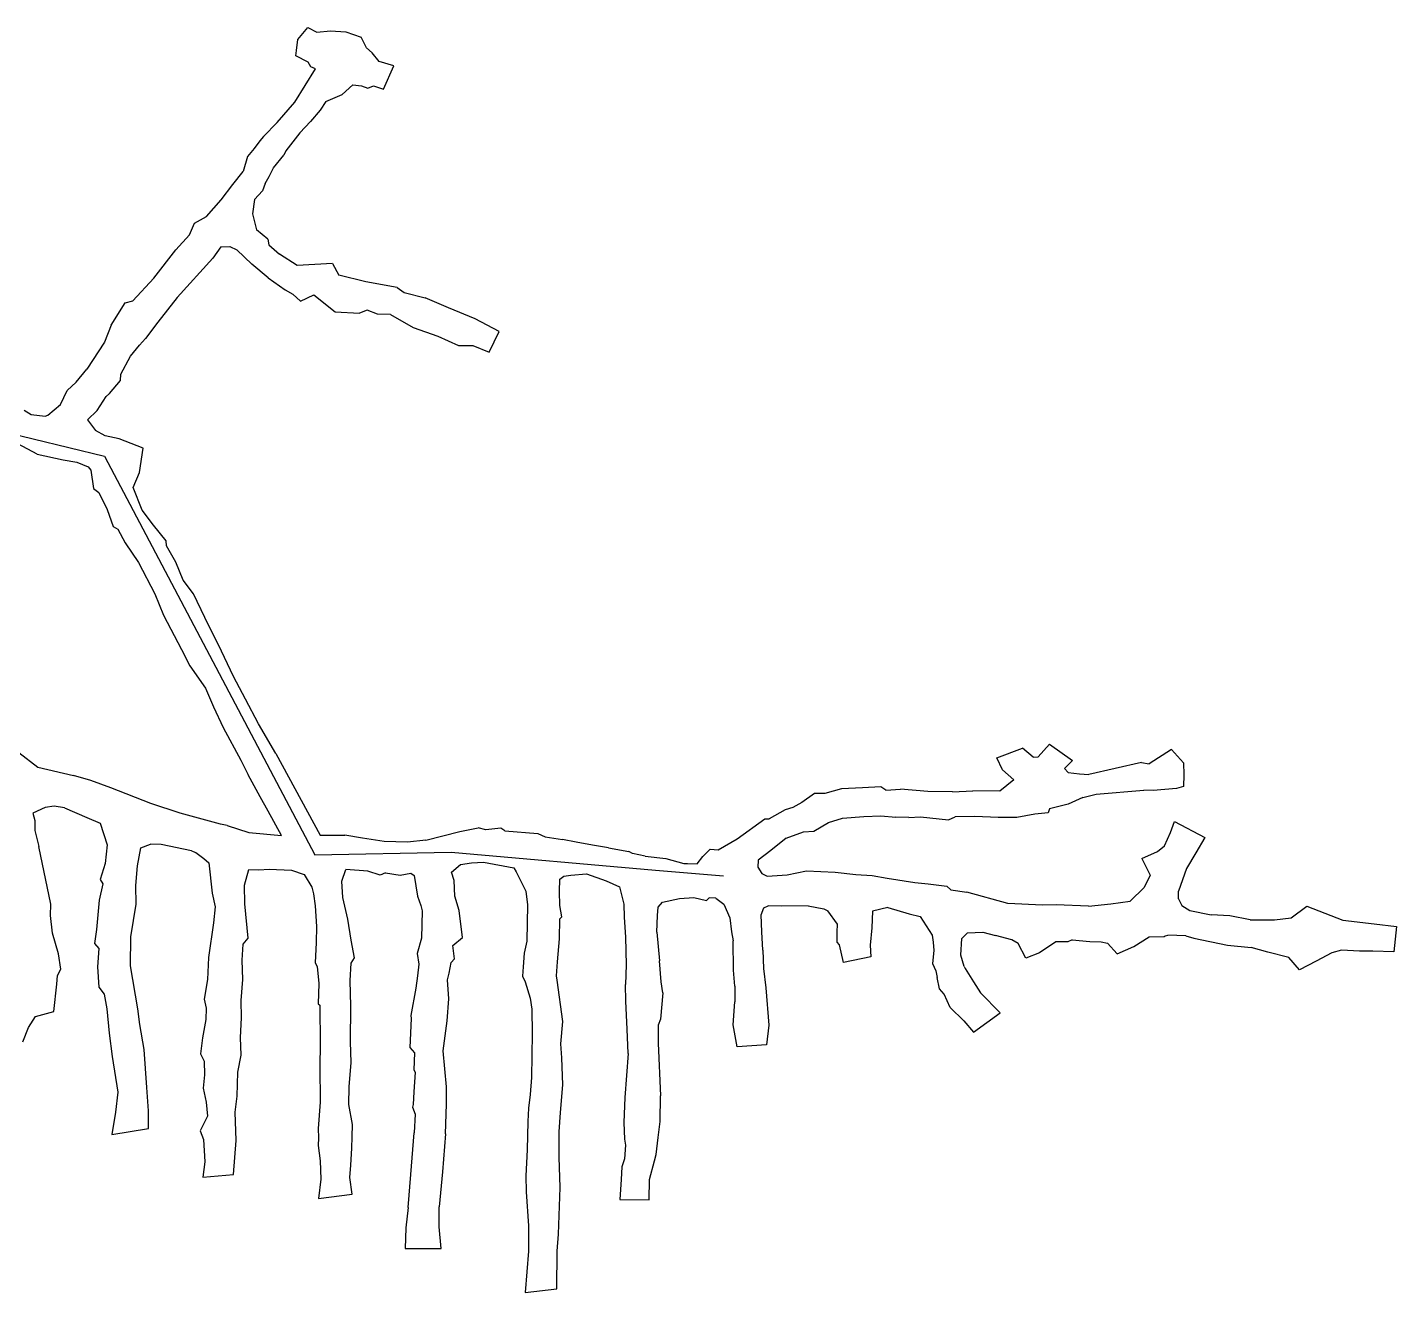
# Model space of a CAD drawing. Extents: x 539108 to 539616, y 4477583 to 4477873.
# Drawn here: x 539416 to 539616.5, y 4477583 to 4477768.3 of the extents above; entities that cross this region are included whole.
import ezdxf

# ---------------------------------------------------------------- set-up
doc = ezdxf.new("R2010")
doc.units = 0
doc.header["$MEASUREMENT"] = 0
doc.linetypes.add('DUZ', pattern=[500, 500])
doc.layers.add('GEOFENCE', color=80, linetype='DUZ')
doc.layers.add('KAT_1410', color=103, linetype='DUZ')

msp = doc.modelspace()

# ---------------------------------------------------------------- linework, layer by layer
at = {"layer": 'GEOFENCE', "linetype": 'Continuous'}
for p, q in [((539407.91, 4477710.24, 1411.72), (539427.34, 4477705.55, 1412.26)), ((539427.34, 4477705.55, 1412.26), (539448.32, 4477665.74, 1412.8)), ((539448.32, 4477665.74, 1412.8), (539458.1, 4477647.16, 1413.05)), ((539458.1, 4477647.16, 1413.05), (539478.09, 4477647.53, 1412.64)), ((539478.09, 4477647.53, 1412.64), (539507.98, 4477644.93, 1413.17)), ((539507.98, 4477644.93, 1413.17), (539517.94, 4477644.06, 1413.35))]:
    msp.add_line(p, q, dxfattribs=at)
at = {"layer": 'KAT_1410'}
for p, q in [((539455.6, 4477766.59, 1412.1), (539457.07, 4477768.35, 1412.1)), ((539457.07, 4477768.35, 1412.1), (539458.42, 4477767.66, 1412.1)), ((539458.42, 4477767.66, 1412.1), (539460.4, 4477767.83, 1412.1)), ((539460.4, 4477767.83, 1412.1), (539462.63, 4477767.67, 1412.1)), ((539462.63, 4477767.67, 1412.1), (539464.91, 4477766.9, 1412.1)), ((539455.44, 4477764.95, 1412.1), (539455.6, 4477766.59, 1412.1)), ((539465.66, 4477765.34, 1412.1), (539464.91, 4477766.9, 1412.1)), ((539455.31, 4477764.19, 1412.1), (539455.44, 4477764.95, 1412.1)), ((539457.13, 4477763.27, 1412.1), (539455.31, 4477764.19, 1412.1)), ((539466.52, 4477764.61, 1412.1), (539465.66, 4477765.34, 1412.1)), ((539467.55, 4477763.34, 1412.1), (539466.52, 4477764.61, 1412.1)), ((539455.2, 4477757.37, 1412.57), (539458.22, 4477762.27, 1412.1)), ((539457.53, 4477762.57, 1412.1), (539457.13, 4477763.27, 1412.1)), ((539458.22, 4477762.27, 1412.1), (539457.53, 4477762.57, 1412.1)), ((539469.7, 4477762.72, 1412.1), (539467.55, 4477763.34, 1412.1)), ((539468.17, 4477759.29, 1412.1), (539469.7, 4477762.72, 1412.1)), ((539462.1, 4477758.49, 1412.1), (539463.67, 4477759.91, 1412.1)), ((539463.67, 4477759.91, 1412.1), (539464.96, 4477759.77, 1412.1)), ((539464.96, 4477759.77, 1412.1), (539465.87, 4477759.43, 1412.1)), ((539465.87, 4477759.43, 1412.1), (539466.7, 4477759.77, 1412.1)), ((539466.7, 4477759.77, 1412.1), (539468.17, 4477759.29, 1412.1)), ((539459.71, 4477757.5, 1412.1), (539462.1, 4477758.49, 1412.1)), ((539452.61, 4477754.42, 1412.78), (539455.2, 4477757.37, 1412.57)), ((539458.91, 4477756.2, 1412.63), (539457.46, 4477754.58, 1412.69)), ((539459.71, 4477757.5, 1412.1), (539458.91, 4477756.2, 1412.63)), ((539450.62, 4477752.36, 1412.6), (539452.61, 4477754.42, 1412.78)), ((539455.91, 4477752.88, 1412.63), (539457.46, 4477754.58, 1412.69)), ((539450.08, 4477751.74, 1412.46), (539449.25, 4477750.61, 1412.46)), ((539450.62, 4477752.36, 1412.6), (539450.08, 4477751.74, 1412.46)), ((539455.91, 4477752.88, 1412.63), (539453.88, 4477750.25, 1412.79)), ((539449.25, 4477750.61, 1412.46), (539448.27, 4477749.42, 1412.46)), ((539452.08, 4477747.78, 1412.46), (539453.55, 4477749.62, 1412.59)), ((539453.88, 4477750.25, 1412.79), (539453.55, 4477749.62, 1412.59)), ((539448.27, 4477749.42, 1412.46), (539447.6, 4477747.22, 1412.49)), ((539451.41, 4477746.52, 1412.46), (539452.08, 4477747.78, 1412.46)), ((539446.12, 4477745.34, 1412.44), (539447.6, 4477747.22, 1412.49)), ((539450.85, 4477745.49, 1412.5), (539451.41, 4477746.52, 1412.46)), ((539444.39, 4477743.09, 1412.38), (539446.12, 4477745.34, 1412.44)), ((539450.44, 4477744.4, 1412.42), (539449.28, 4477743.16, 1412.42)), ((539450.85, 4477745.49, 1412.5), (539450.44, 4477744.4, 1412.42)), ((539442.23, 4477740.65, 1412.43), (539444.39, 4477743.09, 1412.38)), ((539449.28, 4477743.16, 1412.42), (539448.97, 4477741.02, 1412.38)), ((539439.78, 4477737.94, 1412.11), (539440.5, 4477739.69, 1412.27)), ((539440.5, 4477739.69, 1412.27), (539442.23, 4477740.65, 1412.43)), ((539448.97, 4477741.02, 1412.38), (539449.55, 4477738.68, 1412.45)), ((539437.74, 4477735.76, 1412.11), (539439.78, 4477737.94, 1412.11)), ((539451.22, 4477737.32, 1412.45), (539449.55, 4477738.68, 1412.45)), ((539434.53, 4477731.63, 1412.12), (539437.74, 4477735.76, 1412.11)), ((539444.35, 4477736.22, 1412.28), (539443.19, 4477734.53, 1412.11)), ((539444.35, 4477736.22, 1412.28), (539445.68, 4477736.23, 1412.33)), ((539445.68, 4477736.23, 1412.33), (539446.67, 4477735.77, 1412.24)), ((539446.67, 4477735.77, 1412.24), (539448.87, 4477733.68, 1412.26)), ((539451.22, 4477737.32, 1412.45), (539451.39, 4477736.51, 1412.35)), ((539451.39, 4477736.51, 1412.35), (539452.96, 4477735.13, 1412.34)), ((539443.19, 4477734.53, 1412.11), (539437.95, 4477728.79, 1412.17)), ((539451.26, 4477731.67, 1412.49), (539448.87, 4477733.68, 1412.26)), ((539455.54, 4477733.45, 1412.4), (539452.96, 4477735.13, 1412.34)), ((539460.68, 4477733.78, 1412.5), (539455.54, 4477733.45, 1412.4)), ((539460.68, 4477733.78, 1412.5), (539461.63, 4477732.03, 1412.57)), ((539431.49, 4477728.31, 1412.1), (539434.53, 4477731.63, 1412.12)), ((539451.26, 4477731.67, 1412.49), (539453.78, 4477729.93, 1412.51)), ((539465.56, 4477731.06, 1412.77), (539461.63, 4477732.03, 1412.57)), ((539453.78, 4477729.93, 1412.51), (539454.9, 4477729.25, 1412.52)), ((539470.15, 4477730.27, 1412.55), (539465.56, 4477731.06, 1412.77)), ((539470.15, 4477730.27, 1412.55), (539471.2, 4477729.5, 1412.75)), ((539428.28, 4477724.72, 1412.2), (539430.33, 4477728.01, 1412.2)), ((539430.33, 4477728.01, 1412.2), (539431.49, 4477728.31, 1412.1)), ((539437.95, 4477728.79, 1412.17), (539435.11, 4477725.15, 1412.32)), ((539454.9, 4477729.25, 1412.52), (539456.01, 4477728.23, 1412.5)), ((539456.01, 4477728.23, 1412.5), (539457.95, 4477729.16, 1412.5)), ((539457.95, 4477729.16, 1412.5), (539461.09, 4477726.7, 1412.5)), ((539471.2, 4477729.5, 1412.75), (539474.25, 4477728.74, 1412.77)), ((539477.7, 4477727.28, 1413.06), (539474.25, 4477728.74, 1412.77)), ((539461.09, 4477726.7, 1412.5), (539464.64, 4477726.47, 1412.53)), ((539465.78, 4477726.95, 1412.69), (539464.64, 4477726.47, 1412.53)), ((539467.28, 4477726.34, 1412.9), (539465.78, 4477726.95, 1412.69)), ((539469.21, 4477726.29, 1412.46), (539467.28, 4477726.34, 1412.9)), ((539469.21, 4477726.29, 1412.46), (539472.51, 4477724.4, 1412.68)), ((539481.56, 4477725.66, 1413.45), (539477.7, 4477727.28, 1413.06)), ((539485.09, 4477723.82, 1413.45), (539481.56, 4477725.66, 1413.45)), ((539428.28, 4477724.72, 1412.2), (539427.31, 4477722.23, 1412.12)), ((539435.11, 4477725.15, 1412.32), (539433.34, 4477722.79, 1412.28)), ((539472.51, 4477724.4, 1412.68), (539476.12, 4477723.12, 1412.83)), ((539483.61, 4477720.8, 1413.45), (539485.09, 4477723.82, 1413.45)), ((539427.31, 4477722.23, 1412.12), (539424.75, 4477718.28, 1412.25)), ((539431.13, 4477720.18, 1412.12), (539432.44, 4477721.82, 1412.2)), ((539433.34, 4477722.79, 1412.28), (539432.44, 4477721.82, 1412.2)), ((539476.12, 4477723.12, 1412.83), (539479.14, 4477721.74, 1413.45)), ((539479.14, 4477721.74, 1413.45), (539481.24, 4477721.75, 1413.45)), ((539481.24, 4477721.75, 1413.45), (539483.61, 4477720.8, 1413.45)), ((539429.73, 4477717.54, 1412.02), (539431.13, 4477720.18, 1412.12)), ((539423.18, 4477716.36, 1412.25), (539424.75, 4477718.28, 1412.25)), ((539429.68, 4477716.61, 1412.1), (539429.73, 4477717.54, 1412.02)), ((539421.85, 4477715.15, 1412.25), (539423.18, 4477716.36, 1412.25)), ((539428.05, 4477714.73, 1412.28), (539429.68, 4477716.61, 1412.1)), ((539420.87, 4477713.12, 1412.18), (539421.85, 4477715.15, 1412.25)), ((539426.25, 4477712.22, 1412.25), (539427.58, 4477714.28, 1412.25)), ((539427.58, 4477714.28, 1412.25), (539428.05, 4477714.73, 1412.28)), ((539415.56, 4477712.26, 1411.7), (539416.6, 4477711.66, 1412.07)), ((539416.6, 4477711.66, 1412.07), (539418.62, 4477711.4, 1412.06)), ((539418.62, 4477711.4, 1412.06), (539419.03, 4477711.53, 1412.21)), ((539419.03, 4477711.53, 1412.21), (539420.87, 4477713.12, 1412.18)), ((539426.25, 4477712.22, 1412.25), (539424.82, 4477710.85, 1412.26)), ((539424.82, 4477710.85, 1412.26), (539426.01, 4477709.29, 1412.07)), ((539427.4, 4477708.53, 1412.29), (539426.01, 4477709.29, 1412.07)), ((539429.47, 4477708.09, 1412.35), (539427.4, 4477708.53, 1412.29)), ((539432.99, 4477706.72, 1412.28), (539429.47, 4477708.09, 1412.35)), ((539417.47, 4477705.86, 1411.7), (539414.63, 4477707.33, 1411.7)), ((539417.47, 4477705.86, 1411.7), (539421.29, 4477705.03, 1412.74)), ((539432.42, 4477703.16, 1412.3), (539432.99, 4477706.72, 1412.28)), ((539421.29, 4477705.03, 1412.74), (539423.26, 4477704.68, 1412.31)), ((539423.26, 4477704.68, 1412.31), (539424.91, 4477703.98, 1412.31)), ((539424.91, 4477703.98, 1412.31), (539425.32, 4477703.5, 1412.33)), ((539425.32, 4477703.5, 1412.33), (539425.7, 4477700.83, 1412.45)), ((539431.52, 4477700.96, 1412.45), (539432.42, 4477703.16, 1412.3)), ((539425.7, 4477700.83, 1412.45), (539426.51, 4477700.21, 1412.45)), ((539426.51, 4477700.21, 1412.45), (539427.69, 4477697.73, 1412.45)), ((539432.83, 4477697.63, 1412.45), (539431.52, 4477700.96, 1412.45)), ((539427.69, 4477697.73, 1412.45), (539428.59, 4477695.26, 1412.45)), ((539434.48, 4477695.43, 1412.45), (539432.83, 4477697.63, 1412.45)), ((539428.59, 4477695.26, 1412.45), (539429.27, 4477694.83, 1412.45)), ((539429.27, 4477694.83, 1412.45), (539430.35, 4477692.85, 1412.45)), ((539436.35, 4477693.17, 1412.79), (539434.48, 4477695.43, 1412.45)), ((539430.35, 4477692.85, 1412.45), (539432.28, 4477689.95, 1412.81)), ((539436.38, 4477692.43, 1412.83), (539436.35, 4477693.17, 1412.79)), ((539437.74, 4477690.04, 1413.01), (539436.38, 4477692.43, 1412.83)), ((539432.28, 4477689.95, 1412.81), (539434.69, 4477685.36, 1412.83)), ((539438.85, 4477687.38, 1412.92), (539437.74, 4477690.04, 1413.01)), ((539440.33, 4477685.36, 1412.83), (539438.85, 4477687.38, 1412.92)), ((539434.69, 4477685.36, 1412.83), (539435.96, 4477682.28, 1412.83)), ((539442.01, 4477681.93, 1412.83), (539440.33, 4477685.36, 1412.83)), ((539435.96, 4477682.28, 1412.83), (539438.59, 4477677.21, 1412.83)), ((539444.47, 4477677.01, 1412.83), (539442.01, 4477681.93, 1412.83)), ((539438.59, 4477677.21, 1412.83), (539439.8, 4477674.86, 1412.83)), ((539446.22, 4477673.29, 1412.83), (539444.47, 4477677.01, 1412.83)), ((539439.8, 4477674.86, 1412.83), (539442.12, 4477671.58, 1412.83)), ((539442.12, 4477671.58, 1412.83), (539443.29, 4477668.84, 1413)), ((539447.97, 4477669.96, 1412.94), (539446.22, 4477673.29, 1412.83)), ((539449.86, 4477666.35, 1413.05), (539447.97, 4477669.96, 1412.94)), ((539443.29, 4477668.84, 1413), (539444.7, 4477665.8, 1413.02)), ((539444.7, 4477665.8, 1413.02), (539447.29, 4477661, 1413.18)), ((539452.4, 4477662.01, 1413.07), (539449.86, 4477666.35, 1413.05)), ((539414.79, 4477662.15, 1412.77), (539417.57, 4477659.98, 1412.77)), ((539452.4, 4477662.01, 1413.07), (539458.89, 4477650.02, 1412.87)), ((539557.94, 4477661.35, 1409), (539561.7, 4477662.79, 1409)), ((539563.27, 4477661.46, 1408.9), (539561.7, 4477662.79, 1409)), ((539563.27, 4477661.46, 1408.9), (539563.99, 4477661.51, 1408.9)), ((539563.99, 4477661.51, 1408.9), (539565.66, 4477663.39, 1408.47)), ((539565.66, 4477663.39, 1408.47), (539569.02, 4477660.98, 1408.15)), ((539583.52, 4477662.58, 1406), (539580.26, 4477660.5, 1406.5)), ((539585.27, 4477660.64, 1405.9), (539583.52, 4477662.58, 1406)), ((539417.57, 4477659.98, 1412.77), (539422.8, 4477658.78, 1412.83)), ((539447.29, 4477661, 1413.18), (539448.37, 4477658.87, 1413.22)), ((539558.77, 4477659.63, 1409), (539557.94, 4477661.35, 1409)), ((539558.77, 4477659.63, 1409), (539560.42, 4477658.14, 1409.1)), ((539569.02, 4477660.98, 1408.15), (539567.86, 4477659.79, 1408.15)), ((539567.86, 4477659.79, 1408.15), (539568.39, 4477659.2, 1408.15)), ((539579.14, 4477660.7, 1406.81), (539571.42, 4477658.94, 1408.05)), ((539579.14, 4477660.7, 1406.81), (539580.26, 4477660.5, 1406.5)), ((539585.27, 4477660.64, 1405.9), (539585.33, 4477658.88, 1405.9)), ((539425.32, 4477658.06, 1412.82), (539422.8, 4477658.78, 1412.83)), ((539428.24, 4477656.96, 1412.88), (539425.32, 4477658.06, 1412.82)), ((539450.12, 4477655.66, 1413.22), (539448.37, 4477658.87, 1413.22)), ((539560.42, 4477658.14, 1409.1), (539558.38, 4477656.47, 1409.15)), ((539568.39, 4477659.2, 1408.15), (539570.05, 4477659, 1408.1)), ((539570.05, 4477659, 1408.1), (539571.42, 4477658.94, 1408.05)), ((539585.33, 4477658.88, 1405.9), (539585.26, 4477657.19, 1405.9)), ((539434.08, 4477654.66, 1415.49), (539428.24, 4477656.96, 1412.88)), ((539451.27, 4477653.56, 1413.22), (539450.12, 4477655.66, 1413.22)), ((539531.28, 4477656.15, 1412.33), (539529.42, 4477654.81, 1412.68)), ((539532.78, 4477656.12, 1412.3), (539531.28, 4477656.15, 1412.33)), ((539535.19, 4477656.82, 1411.83), (539532.78, 4477656.12, 1412.3)), ((539538.3, 4477656.97, 1411.81), (539535.19, 4477656.82, 1411.83)), ((539540.95, 4477657.11, 1411.3), (539538.3, 4477656.97, 1411.81)), ((539541.7, 4477656.62, 1411.05), (539540.95, 4477657.11, 1411.3)), ((539541.7, 4477656.62, 1411.05), (539543.84, 4477656.78, 1410.89)), ((539547.84, 4477656.45, 1410.47), (539543.84, 4477656.78, 1410.89)), ((539551.48, 4477656.4, 1410.04), (539547.84, 4477656.45, 1410.47)), ((539551.48, 4477656.4, 1410.04), (539554.46, 4477656.52, 1410.12)), ((539558.38, 4477656.47, 1409.15), (539554.46, 4477656.52, 1410.12)), ((539570.52, 4477655.56, 1407.94), (539568.42, 4477654.6, 1408.08)), ((539570.52, 4477655.56, 1407.94), (539572.48, 4477656.03, 1407.97)), ((539572.48, 4477656.03, 1407.97), (539579.49, 4477656.62, 1406.77)), ((539580.84, 4477656.6, 1406.5), (539579.49, 4477656.62, 1406.77)), ((539584.25, 4477656.86, 1406), (539580.84, 4477656.6, 1406.5)), ((539585.26, 4477657.19, 1405.9), (539584.25, 4477656.86, 1406)), ((539418.63, 4477654.09, 1412.93), (539416.85, 4477653.25, 1413.16)), ((539419.96, 4477654.31, 1412.74), (539418.63, 4477654.09, 1412.93)), ((539421.44, 4477654.04, 1412.9), (539419.96, 4477654.31, 1412.74)), ((539421.44, 4477654.04, 1412.9), (539424.74, 4477652.65, 1412.81)), ((539438.42, 4477653.27, 1412.78), (539434.08, 4477654.66, 1415.49)), ((539453.22, 4477649.98, 1413.04), (539451.27, 4477653.56, 1413.22)), ((539526.99, 4477653.75, 1412.88), (539524.64, 4477652.42, 1413.38)), ((539528.1, 4477654.09, 1412.74), (539526.99, 4477653.75, 1412.88)), ((539529.42, 4477654.81, 1412.68), (539528.1, 4477654.09, 1412.74)), ((539565.66, 4477653.89, 1408.06), (539565.49, 4477653.3, 1408.16)), ((539568.42, 4477654.6, 1408.08), (539565.66, 4477653.89, 1408.06)), ((539416.85, 4477653.25, 1413.16), (539417.1, 4477652.21, 1412.9)), ((539417.1, 4477652.21, 1412.9), (539417.11, 4477650.74, 1412.94)), ((539424.74, 4477652.65, 1412.81), (539426.68, 4477651.78, 1412.9)), ((539426.68, 4477651.78, 1412.9), (539427.69, 4477648.6, 1412.92)), ((539444.29, 4477651.63, 1412.78), (539438.42, 4477653.27, 1412.78)), ((539445.3, 4477651.44, 1412.9), (539444.29, 4477651.63, 1412.78)), ((539445.3, 4477651.44, 1412.9), (539448.47, 4477650.44, 1412.8)), ((539519.95, 4477649.49, 1413.45), (539524, 4477652.43, 1413.35)), ((539524, 4477652.43, 1413.35), (539524.64, 4477652.42, 1413.38)), ((539531.14, 4477650.64, 1412.76), (539533.33, 4477651.91, 1412.29)), ((539533.33, 4477651.91, 1412.29), (539535.36, 4477652.51, 1412.16)), ((539535.36, 4477652.51, 1412.16), (539538.48, 4477652.78, 1411.52)), ((539538.48, 4477652.78, 1411.52), (539540.98, 4477652.87, 1411.28)), ((539540.98, 4477652.87, 1411.28), (539543.16, 4477652.66, 1410.9)), ((539545.05, 4477652.62, 1410.89), (539543.16, 4477652.66, 1410.9)), ((539545.05, 4477652.62, 1410.89), (539546.78, 4477652.7, 1410.54)), ((539546.78, 4477652.7, 1410.54), (539550.88, 4477652.27, 1410.18)), ((539550.88, 4477652.27, 1410.18), (539551.83, 4477652.74, 1410.16)), ((539554.74, 4477652.77, 1409.82), (539551.83, 4477652.74, 1410.16)), ((539558.17, 4477652.63, 1409.15), (539554.74, 4477652.77, 1409.82)), ((539560.9, 4477652.65, 1408.92), (539558.17, 4477652.63, 1409.15)), ((539563.52, 4477653.12, 1408.35), (539560.9, 4477652.65, 1408.92)), ((539565.49, 4477653.3, 1408.16), (539563.52, 4477653.12, 1408.35)), ((539583.37, 4477650.41, 1413.3), (539583.95, 4477652.02, 1413.3)), ((539583.95, 4477652.02, 1413.3), (539588.42, 4477649.69, 1413.3)), ((539417.11, 4477650.74, 1412.94), (539417.7, 4477648.37, 1412.96)), ((539448.47, 4477650.44, 1412.8), (539453.22, 4477649.98, 1413.04)), ((539458.89, 4477650.02, 1412.87), (539462.49, 4477650.05, 1412.87)), ((539465.09, 4477649.6, 1412.87), (539462.49, 4477650.05, 1412.87)), ((539468.28, 4477649.11, 1412.82), (539465.09, 4477649.6, 1412.87)), ((539474.35, 4477649.33, 1412.84), (539479.32, 4477650.58, 1412.67)), ((539479.32, 4477650.58, 1412.67), (539482.02, 4477651.12, 1412.67)), ((539483.14, 4477650.83, 1412.67), (539482.02, 4477651.12, 1412.67)), ((539485.33, 4477651.05, 1412.67), (539483.14, 4477650.83, 1412.67)), ((539485.95, 4477650.66, 1412.67), (539485.33, 4477651.05, 1412.67)), ((539485.95, 4477650.66, 1412.67), (539490.74, 4477650.26, 1413.11)), ((539490.74, 4477650.26, 1413.11), (539491.85, 4477649.78, 1413.1)), ((539491.85, 4477649.78, 1413.1), (539494.37, 4477649.41, 1413.17)), ((539496.38, 4477649.02, 1413.08), (539494.37, 4477649.41, 1413.17)), ((539517.15, 4477647.89, 1413.42), (539519.95, 4477649.49, 1413.45)), ((539527.13, 4477649.6, 1413.35), (539524.86, 4477647.8, 1413.4)), ((539527.13, 4477649.6, 1413.35), (539529.64, 4477650.55, 1412.87)), ((539529.64, 4477650.55, 1412.87), (539531.14, 4477650.64, 1412.76)), ((539582.51, 4477648.5, 1413.3), (539583.37, 4477650.41, 1413.3)), ((539588.42, 4477649.69, 1413.3), (539587.08, 4477647.44, 1413.3)), ((539419.44, 4477639.91, 1413.08), (539417.7, 4477648.37, 1412.96)), ((539427.69, 4477648.6, 1412.92), (539427.41, 4477645.91, 1412.9)), ((539432.15, 4477645.54, 1412.98), (539432.62, 4477648.18, 1412.96)), ((539432.62, 4477648.18, 1412.96), (539434.03, 4477648.72, 1412.86)), ((539435.62, 4477648.68, 1412.84), (539434.03, 4477648.72, 1412.86)), ((539440.08, 4477647.72, 1412.78), (539435.62, 4477648.68, 1412.84)), ((539440.08, 4477647.72, 1412.78), (539440.71, 4477647.5, 1412.98)), ((539440.71, 4477647.5, 1412.98), (539441.85, 4477646.64, 1412.98)), ((539471.66, 4477649.03, 1412.83), (539468.28, 4477649.11, 1412.82)), ((539474.35, 4477649.33, 1412.84), (539471.66, 4477649.03, 1412.83)), ((539498.77, 4477648.59, 1413.08), (539496.38, 4477649.02, 1413.08)), ((539501.08, 4477648.17, 1413.08), (539498.77, 4477648.59, 1413.08)), ((539501.08, 4477648.17, 1413.08), (539504.08, 4477647.65, 1413.25)), ((539504.6, 4477647.35, 1413.25), (539504.08, 4477647.65, 1413.25)), ((539514.89, 4477646.91, 1413.51), (539515.98, 4477647.99, 1413.45)), ((539515.98, 4477647.99, 1413.45), (539517.15, 4477647.89, 1413.42)), ((539524.86, 4477647.8, 1413.4), (539523.02, 4477646.4, 1413.45)), ((539579.16, 4477646.64, 1413.31), (539581.48, 4477647.63, 1413.3)), ((539581.48, 4477647.63, 1413.3), (539582.51, 4477648.5, 1413.3)), ((539587.08, 4477647.44, 1413.3), (539585.7, 4477645.14, 1413.3)), ((539427.41, 4477645.91, 1412.9), (539426.68, 4477643.57, 1413.07)), ((539431.9, 4477642.65, 1413.09), (539432.15, 4477645.54, 1412.98)), ((539441.85, 4477646.64, 1412.98), (539442.61, 4477646, 1412.98)), ((539442.61, 4477646, 1412.98), (539443.09, 4477641.52, 1412.98)), ((539478.14, 4477644.63, 1412.67), (539479.43, 4477645.75, 1412.67)), ((539479.43, 4477645.75, 1412.67), (539481.07, 4477645.99, 1412.67)), ((539481.07, 4477645.99, 1412.67), (539482.79, 4477646.08, 1412.67)), ((539482.79, 4477646.08, 1412.67), (539487.24, 4477645.24, 1412.67)), ((539506.45, 4477646.96, 1413.25), (539504.6, 4477647.35, 1413.25)), ((539506.45, 4477646.96, 1413.25), (539509.49, 4477646.64, 1413.25)), ((539509.49, 4477646.64, 1413.25), (539512.12, 4477645.89, 1413.25)), ((539512.12, 4477645.89, 1413.25), (539512.67, 4477645.9, 1413.48)), ((539512.67, 4477645.9, 1413.48), (539514.06, 4477645.86, 1413.45)), ((539514.06, 4477645.86, 1413.45), (539514.89, 4477646.91, 1413.51)), ((539523.02, 4477646.4, 1413.45), (539522.95, 4477645.34, 1413.46)), ((539579.16, 4477646.64, 1413.31), (539580.42, 4477644.2, 1413.31)), ((539426.68, 4477643.57, 1413.07), (539427.06, 4477642.89, 1413.18)), ((539447.8, 4477642.71, 1412.98), (539448.45, 4477645, 1412.98)), ((539448.45, 4477645, 1412.98), (539449.89, 4477644.94, 1412.98)), ((539449.89, 4477644.94, 1412.98), (539451.43, 4477645.04, 1412.98)), ((539451.43, 4477645.04, 1412.98), (539454.72, 4477644.89, 1413)), ((539454.72, 4477644.89, 1413), (539456.53, 4477644.28, 1413.06)), ((539456.53, 4477644.28, 1413.06), (539457.65, 4477642.44, 1412.86)), ((539462.06, 4477643.28, 1412.99), (539462.63, 4477645.02, 1413.06)), ((539465.86, 4477644.77, 1413), (539462.63, 4477645.02, 1413.06)), ((539467.67, 4477644.18, 1413), (539465.86, 4477644.77, 1413)), ((539468.45, 4477644.51, 1413), (539467.67, 4477644.18, 1413)), ((539468.45, 4477644.51, 1413), (539470.6, 4477644.17, 1412.67)), ((539470.6, 4477644.17, 1412.67), (539472.15, 4477644.47, 1412.67)), ((539472.15, 4477644.47, 1412.67), (539472.65, 4477644.15, 1412.67)), ((539472.65, 4477644.15, 1412.67), (539473.13, 4477641.12, 1413)), ((539478.5, 4477643.4, 1412.99), (539478.14, 4477644.63, 1412.67)), ((539478.61, 4477641.11, 1413), (539478.5, 4477643.4, 1412.99)), ((539487.24, 4477645.24, 1412.67), (539487.59, 4477644.68, 1412.67)), ((539487.59, 4477644.68, 1412.67), (539488.99, 4477641.83, 1412.67)), ((539493.93, 4477641.77, 1412.67), (539493.99, 4477643.6, 1412.67)), ((539493.99, 4477643.6, 1412.67), (539494.56, 4477644.01, 1412.67)), ((539494.56, 4477644.01, 1412.67), (539495.58, 4477644.17, 1412.67)), ((539495.58, 4477644.17, 1412.67), (539497.89, 4477644.37, 1413.08)), ((539497.89, 4477644.37, 1413.08), (539500.77, 4477643.35, 1413.08)), ((539522.95, 4477645.34, 1413.46), (539523.57, 4477644.41, 1413.52)), ((539523.57, 4477644.41, 1413.52), (539524.31, 4477644.01, 1413.25)), ((539524.31, 4477644.01, 1413.25), (539527.28, 4477644.25, 1413.25)), ((539527.28, 4477644.25, 1413.25), (539530.1, 4477644.83, 1413.37)), ((539530.1, 4477644.83, 1413.37), (539534.31, 4477644.62, 1413.43)), ((539534.31, 4477644.62, 1413.43), (539537.33, 4477644.28, 1413.43)), ((539537.33, 4477644.28, 1413.43), (539539.71, 4477644.14, 1413.43)), ((539539.71, 4477644.14, 1413.43), (539541.89, 4477643.76, 1413.43)), ((539541.89, 4477643.76, 1413.43), (539545.95, 4477643.12, 1413.43)), ((539580.42, 4477644.2, 1413.31), (539579.53, 4477642.36, 1413.31)), ((539585.7, 4477645.14, 1413.3), (539584.55, 4477641.83, 1413.39)), ((539427.06, 4477642.89, 1413.18), (539426.55, 4477640.52, 1413.25)), ((539431.94, 4477639.93, 1413.13), (539431.9, 4477642.65, 1413.09)), ((539443.09, 4477641.52, 1412.98), (539443.52, 4477639.52, 1412.98)), ((539447.86, 4477639.96, 1412.98), (539447.8, 4477642.71, 1412.98)), ((539457.65, 4477642.44, 1412.86), (539457.9, 4477641.47, 1412.87)), ((539457.9, 4477641.47, 1412.87), (539458.18, 4477639.69, 1412.81)), ((539462.22, 4477640.92, 1412.97), (539462.06, 4477643.28, 1412.99)), ((539488.99, 4477641.83, 1412.67), (539489.24, 4477639.82, 1412.67)), ((539493.97, 4477639.76, 1412.67), (539493.93, 4477641.77, 1412.67)), ((539500.77, 4477643.35, 1413.08), (539502.71, 4477642.49, 1413.08)), ((539502.71, 4477642.49, 1413.08), (539503.35, 4477639.91, 1413.08)), ((539545.95, 4477643.12, 1413.43), (539547.91, 4477642.91, 1413.43)), ((539547.91, 4477642.91, 1413.43), (539550.62, 4477642.59, 1413.4)), ((539550.62, 4477642.59, 1413.4), (539551.2, 4477642.01, 1413.4)), ((539551.2, 4477642.01, 1413.4), (539553.55, 4477641.67, 1413.4)), ((539559.56, 4477640.03, 1413.4), (539553.55, 4477641.67, 1413.4)), ((539577.45, 4477640.37, 1413.34), (539579.53, 4477642.36, 1413.31)), ((539584.55, 4477640.71, 1413.37), (539584.55, 4477641.83, 1413.39)), ((539419.4, 4477638.28, 1413.08), (539419.44, 4477639.91, 1413.08)), ((539426.55, 4477640.52, 1413.25), (539426.14, 4477636.23, 1413.14)), ((539431.19, 4477635.15, 1413.12), (539431.94, 4477639.93, 1413.13)), ((539443.52, 4477639.52, 1412.98), (539443.3, 4477637.22, 1412.88)), ((539448.35, 4477634.95, 1412.98), (539447.86, 4477639.96, 1412.98)), ((539458.18, 4477639.69, 1412.81), (539458.38, 4477636.66, 1412.81)), ((539462.96, 4477637.72, 1412.97), (539462.22, 4477640.92, 1412.97)), ((539473.13, 4477641.12, 1413), (539473.64, 4477639.74, 1413)), ((539473.64, 4477639.74, 1413), (539473.84, 4477638.98, 1412.86)), ((539479.22, 4477639.01, 1412.79), (539478.61, 4477641.11, 1413)), ((539489.24, 4477639.82, 1412.67), (539489.16, 4477634.49, 1413.02)), ((539494.25, 4477638.09, 1412.67), (539493.97, 4477639.76, 1412.67)), ((539503.35, 4477639.91, 1413.08), (539503.4, 4477638.01, 1413.08)), ((539508.28, 4477638.26, 1413.08), (539508.39, 4477639.5, 1413.08)), ((539508.39, 4477639.5, 1413.08), (539509, 4477640.25, 1413.08)), ((539509, 4477640.25, 1413.08), (539511.5, 4477640.78, 1413.08)), ((539511.5, 4477640.78, 1413.08), (539513.58, 4477640.93, 1413.08)), ((539513.58, 4477640.93, 1413.08), (539515.43, 4477640.46, 1413.25)), ((539515.43, 4477640.46, 1413.25), (539515.84, 4477640.85, 1413.25)), ((539516.83, 4477640.79, 1413.25), (539515.84, 4477640.85, 1413.25)), ((539516.83, 4477640.79, 1413.25), (539517.99, 4477639.92, 1413.27)), ((539517.99, 4477639.92, 1413.27), (539518.86, 4477637.95, 1413.41)), ((539523.43, 4477638.39, 1413.32), (539523.83, 4477639.41, 1413.26)), ((539523.83, 4477639.41, 1413.26), (539524.49, 4477639.7, 1413.25)), ((539526.48, 4477639.65, 1413.25), (539524.49, 4477639.7, 1413.25)), ((539530.32, 4477639.68, 1413.25), (539526.48, 4477639.65, 1413.25)), ((539530.32, 4477639.68, 1413.25), (539532.62, 4477639.25, 1413.43)), ((539541.98, 4477639.43, 1413.43), (539539.74, 4477638.9, 1413.43)), ((539541.98, 4477639.43, 1413.43), (539545.12, 4477638.52, 1413.43)), ((539564.66, 4477639.78, 1413.4), (539559.56, 4477640.03, 1413.4)), ((539566.63, 4477639.85, 1413.4), (539564.66, 4477639.78, 1413.4)), ((539571.38, 4477639.66, 1413.4), (539566.63, 4477639.85, 1413.4)), ((539571.38, 4477639.66, 1413.4), (539574.65, 4477640, 1413.38)), ((539574.65, 4477640, 1413.38), (539577.45, 4477640.37, 1413.34)), ((539584.55, 4477640.71, 1413.37), (539585.04, 4477639.76, 1413.54)), ((539585.04, 4477639.76, 1413.54), (539586.22, 4477639.02, 1413.64)), ((539601.05, 4477637.91, 1413.65), (539603.36, 4477639.62, 1413.66)), ((539603.36, 4477639.62, 1413.66), (539608.62, 4477637.57, 1413.48)), ((539419.69, 4477635.7, 1413.62), (539419.4, 4477638.28, 1413.08)), ((539463.41, 4477634.65, 1412.81), (539462.96, 4477637.72, 1412.97)), ((539473.84, 4477638.98, 1412.86), (539473.74, 4477634.97, 1413.13)), ((539479.72, 4477635.06, 1412.96), (539479.22, 4477639.01, 1412.79)), ((539493.92, 4477634.85, 1413.24), (539494, 4477637.79, 1412.67)), ((539494, 4477637.79, 1412.67), (539494.25, 4477638.09, 1412.67)), ((539503.4, 4477638.01, 1413.08), (539503.59, 4477635.09, 1413.79)), ((539508.19, 4477635.83, 1413.74), (539508.28, 4477638.26, 1413.08)), ((539518.86, 4477637.95, 1413.41), (539519.09, 4477635.88, 1413.37)), ((539523.54, 4477635.86, 1413.37), (539523.43, 4477638.39, 1413.32)), ((539532.62, 4477639.25, 1413.43), (539533.23, 4477638.96, 1413.43)), ((539534.61, 4477637, 1413.43), (539533.23, 4477638.96, 1413.43)), ((539539.74, 4477638.9, 1413.43), (539539.66, 4477636.46, 1413.43)), ((539545.12, 4477638.52, 1413.43), (539546.71, 4477638.15, 1413.4)), ((539546.71, 4477638.15, 1413.4), (539548.5, 4477635.4, 1413.42)), ((539586.22, 4477639.02, 1413.64), (539589.34, 4477638.38, 1414)), ((539592.08, 4477638.22, 1414), (539589.34, 4477638.38, 1414)), ((539595.03, 4477637.63, 1414), (539592.08, 4477638.22, 1414)), ((539595.03, 4477637.63, 1414), (539598.58, 4477637.62, 1413.47)), ((539598.58, 4477637.62, 1413.47), (539601.05, 4477637.91, 1413.65)), ((539608.62, 4477637.57, 1413.48), (539613.2, 4477637.06, 1413.74)), ((539420.58, 4477632.65, 1413.81), (539419.69, 4477635.7, 1413.62)), ((539426.14, 4477636.23, 1413.14), (539425.84, 4477634.19, 1413.12)), ((539443.3, 4477637.22, 1412.88), (539442.54, 4477632.14, 1412.9)), ((539458.38, 4477636.66, 1412.81), (539458.33, 4477634.34, 1412.81)), ((539508.19, 4477635.83, 1413.74), (539508.57, 4477631.64, 1413.73)), ((539519.09, 4477635.88, 1413.37), (539519.35, 4477634.57, 1413.37)), ((539523.69, 4477633.22, 1413.37), (539523.54, 4477635.86, 1413.37)), ((539534.57, 4477634.39, 1413.43), (539534.59, 4477635.85, 1413.43)), ((539534.59, 4477635.85, 1413.43), (539534.61, 4477637, 1413.43)), ((539539.66, 4477636.46, 1413.43), (539539.41, 4477633.91, 1413.43)), ((539548.5, 4477635.4, 1413.42), (539548.61, 4477634.35, 1413.52)), ((539552.82, 4477634.9, 1413.25), (539553.66, 4477635.72, 1413.25)), ((539553.66, 4477635.72, 1413.25), (539555.92, 4477635.83, 1413.3)), ((539555.92, 4477635.83, 1413.3), (539557.78, 4477635.35, 1413.4)), ((539560.14, 4477634.7, 1413.49), (539557.78, 4477635.35, 1413.4)), ((539582.61, 4477635.31, 1413.84), (539582.98, 4477635.38, 1413.92)), ((539585.64, 4477635.28, 1414), (539582.98, 4477635.38, 1413.92)), ((539613.2, 4477637.06, 1413.74), (539616.48, 4477636.66, 1413.9)), ((539616.48, 4477636.66, 1413.9), (539616.08, 4477632.93, 1413.9)), ((539425.84, 4477634.19, 1413.12), (539426.5, 4477633.46, 1413.12)), ((539426.5, 4477633.46, 1413.12), (539426.28, 4477630.76, 1413.13)), ((539431.11, 4477630.88, 1413.17), (539431.19, 4477635.15, 1413.12)), ((539447.49, 4477631.73, 1413), (539447.61, 4477634.06, 1413.07)), ((539447.61, 4477634.06, 1413.07), (539448.35, 4477634.95, 1412.98)), ((539458.33, 4477634.34, 1412.81), (539458.15, 4477631.34, 1412.99)), ((539463.93, 4477632.09, 1412.97), (539463.41, 4477634.65, 1412.81)), ((539473.74, 4477634.97, 1413.13), (539473.11, 4477632.69, 1412.89)), ((539478.33, 4477633.87, 1412.92), (539479.72, 4477635.06, 1412.96)), ((539478.55, 4477631.94, 1413.03), (539478.33, 4477633.87, 1412.92)), ((539489.16, 4477634.49, 1413.02), (539488.74, 4477632.74, 1413.09)), ((539493.63, 4477631.51, 1413.48), (539493.92, 4477634.85, 1413.24)), ((539503.59, 4477635.09, 1413.79), (539503.68, 4477631.07, 1413.73)), ((539519.38, 4477630.28, 1413.43), (539519.35, 4477634.57, 1413.37)), ((539534.93, 4477634, 1413.43), (539534.57, 4477634.39, 1413.43)), ((539535.49, 4477631.38, 1413.43), (539534.93, 4477634, 1413.43)), ((539539.41, 4477633.91, 1413.43), (539539.52, 4477632.2, 1413.43)), ((539548.61, 4477634.35, 1413.52), (539548.74, 4477633.17, 1413.49)), ((539552.69, 4477632.47, 1413.4), (539552.82, 4477634.9, 1413.25)), ((539561.07, 4477634.18, 1413.54), (539560.14, 4477634.7, 1413.49)), ((539562.22, 4477632.04, 1413.64), (539561.07, 4477634.18, 1413.54)), ((539566.57, 4477634.43, 1413.46), (539564.2, 4477632.79, 1413.38)), ((539568.35, 4477634.42, 1413.52), (539566.57, 4477634.43, 1413.46)), ((539568.97, 4477634.69, 1413.4), (539568.35, 4477634.42, 1413.52)), ((539568.97, 4477634.69, 1413.4), (539571.59, 4477634.46, 1413.4)), ((539571.59, 4477634.46, 1413.4), (539573.24, 4477634.4, 1413.32)), ((539573.24, 4477634.4, 1413.32), (539574.14, 4477634.2, 1413.29)), ((539574.14, 4477634.2, 1413.29), (539575.58, 4477632.67, 1413.4)), ((539575.58, 4477632.67, 1413.4), (539578, 4477633.73, 1413.41)), ((539578, 4477633.73, 1413.41), (539580.27, 4477635.15, 1413.55)), ((539580.27, 4477635.15, 1413.55), (539582.45, 4477635.19, 1413.53)), ((539582.45, 4477635.19, 1413.53), (539582.61, 4477635.31, 1413.84)), ((539585.64, 4477635.28, 1414), (539586.77, 4477634.94, 1414)), ((539586.77, 4477634.94, 1414), (539591.71, 4477633.94, 1414)), ((539591.71, 4477633.94, 1414), (539595.17, 4477633.58, 1414)), ((539597.63, 4477632.88, 1413.72), (539595.17, 4477633.58, 1414)), ((539420.91, 4477630.4, 1413.81), (539420.58, 4477632.65, 1413.81)), ((539442.54, 4477632.14, 1412.9), (539442.41, 4477628.92, 1412.9)), ((539447.55, 4477628.92, 1413), (539447.49, 4477631.73, 1413)), ((539463.43, 4477631.31, 1412.99), (539463.93, 4477632.09, 1412.97)), ((539473.11, 4477632.69, 1412.89), (539473.34, 4477631.15, 1412.93)), ((539477.77, 4477629.85, 1413.22), (539478.05, 4477631.39, 1413.13)), ((539478.05, 4477631.39, 1413.13), (539478.55, 4477631.94, 1413.03)), ((539488.74, 4477632.74, 1413.09), (539488.61, 4477630.76, 1413.39)), ((539493.51, 4477629.42, 1413.65), (539493.63, 4477631.51, 1413.48)), ((539508.8, 4477628.58, 1413.85), (539508.57, 4477631.64, 1413.73)), ((539523.69, 4477633.22, 1413.37), (539523.8, 4477630.5, 1413.43)), ((539539.52, 4477632.2, 1413.43), (539535.49, 4477631.38, 1413.43)), ((539548.74, 4477633.17, 1413.49), (539548.54, 4477631.23, 1413.55)), ((539553.18, 4477630.82, 1413.72), (539552.69, 4477632.47, 1413.4)), ((539564.2, 4477632.79, 1413.38), (539562.22, 4477632.04, 1413.64)), ((539600.69, 4477632.1, 1413.84), (539597.63, 4477632.88, 1413.72)), ((539602.28, 4477630.34, 1413.83), (539600.69, 4477632.1, 1413.84)), ((539604.7, 4477631.58, 1413.75), (539602.28, 4477630.34, 1413.83)), ((539607, 4477632.8, 1413.71), (539604.7, 4477631.58, 1413.75)), ((539608.41, 4477633.18, 1413.67), (539607, 4477632.8, 1413.71)), ((539611.03, 4477633.05, 1413.66), (539608.41, 4477633.18, 1413.67)), ((539613.02, 4477633.05, 1413.89), (539611.03, 4477633.05, 1413.66)), ((539616.08, 4477632.93, 1413.9), (539613.02, 4477633.05, 1413.89)), ((539420.36, 4477628.21, 1413.8), (539420.44, 4477629.51, 1413.81)), ((539420.44, 4477629.51, 1413.81), (539420.91, 4477630.4, 1413.81)), ((539426.28, 4477630.76, 1413.13), (539426.48, 4477627.78, 1413.2)), ((539432.21, 4477624.61, 1413.26), (539431.11, 4477630.88, 1413.17)), ((539458.15, 4477631.34, 1412.99), (539458.46, 4477630.82, 1412.99)), ((539458.46, 4477630.82, 1412.99), (539458.7, 4477628.32, 1412.98)), ((539463.29, 4477628.75, 1412.92), (539463.43, 4477631.31, 1412.99)), ((539473.15, 4477629.42, 1412.8), (539472.91, 4477627.63, 1412.8)), ((539473.34, 4477631.15, 1412.93), (539473.15, 4477629.42, 1412.8)), ((539477.54, 4477628.84, 1412.84), (539477.77, 4477629.85, 1413.22)), ((539488.61, 4477630.76, 1413.39), (539488.51, 4477629.39, 1413.42)), ((539488.51, 4477629.39, 1413.42), (539488.89, 4477628.58, 1413.4)), ((539493.58, 4477628.82, 1413.4), (539493.51, 4477629.42, 1413.65)), ((539503.68, 4477631.07, 1413.73), (539503.61, 4477628.19, 1413.66)), ((539519.61, 4477627.92, 1413.43), (539519.38, 4477630.28, 1413.43)), ((539523.8, 4477630.5, 1413.43), (539524.12, 4477627.66, 1413.43)), ((539548.54, 4477631.23, 1413.55), (539549.02, 4477630.19, 1413.65)), ((539549.02, 4477630.19, 1413.65), (539549.22, 4477629.2, 1413.62)), ((539553.18, 4477630.82, 1413.72), (539553.33, 4477630.5, 1413.77)), ((539553.33, 4477630.5, 1413.77), (539554.53, 4477628.58, 1413.8)), ((539419.89, 4477624.2, 1413.79), (539420.36, 4477628.21, 1413.8)), ((539426.48, 4477627.78, 1413.2), (539427.26, 4477626.76, 1413.2)), ((539442.41, 4477628.92, 1412.9), (539441.93, 4477626.03, 1412.9)), ((539447.33, 4477625.81, 1412.9), (539447.55, 4477628.92, 1413)), ((539458.7, 4477628.32, 1412.98), (539458.59, 4477625.35, 1412.98)), ((539463.37, 4477624.98, 1413.17), (539463.29, 4477628.75, 1412.92)), ((539472.91, 4477627.63, 1412.8), (539472.15, 4477623.65, 1412.8)), ((539477.73, 4477626.06, 1412.8), (539477.54, 4477628.84, 1412.84)), ((539488.89, 4477628.58, 1413.4), (539489.65, 4477626.19, 1413.4)), ((539494.41, 4477622.73, 1413.4), (539493.58, 4477628.82, 1413.4)), ((539503.66, 4477625.75, 1413.66), (539503.61, 4477628.19, 1413.66)), ((539509.08, 4477626.94, 1413.66), (539508.8, 4477628.58, 1413.85)), ((539519.61, 4477627.92, 1413.43), (539519.58, 4477625.64, 1413.43)), ((539524.12, 4477627.66, 1413.43), (539524.57, 4477622.21, 1413.43)), ((539549.57, 4477627.53, 1413.82), (539549.22, 4477629.2, 1413.62)), ((539550.26, 4477626.77, 1413.78), (539549.57, 4477627.53, 1413.82)), ((539554.53, 4477628.58, 1413.8), (539555.58, 4477626.93, 1413.96)), ((539427.26, 4477626.76, 1413.2), (539427.68, 4477624.61, 1413.26)), ((539441.93, 4477626.03, 1412.9), (539442.18, 4477624.72, 1412.95)), ((539447.38, 4477623.3, 1413.1), (539447.33, 4477625.81, 1412.9)), ((539458.59, 4477625.35, 1412.98), (539458.84, 4477625.13, 1412.96)), ((539477.5, 4477622.87, 1412.8), (539477.73, 4477626.06, 1412.8)), ((539489.65, 4477626.19, 1413.4), (539489.86, 4477624.56, 1413.4)), ((539503.86, 4477621.65, 1413.66), (539503.66, 4477625.75, 1413.66)), ((539509.08, 4477626.94, 1413.66), (539508.73, 4477623.1, 1413.66)), ((539519.34, 4477622.28, 1413.43), (539519.58, 4477625.64, 1413.43)), ((539551.14, 4477624.8, 1413.78), (539550.26, 4477626.77, 1413.78)), ((539558.44, 4477624.03, 1413.9), (539555.58, 4477626.93, 1413.96)), ((539416.21, 4477621.86, 1413.76), (539417.24, 4477623.49, 1413.73)), ((539417.24, 4477623.49, 1413.73), (539419.89, 4477624.2, 1413.79)), ((539427.68, 4477624.61, 1413.26), (539428.02, 4477621.04, 1413.26)), ((539432.47, 4477622.3, 1413.26), (539432.21, 4477624.61, 1413.26)), ((539442.18, 4477624.72, 1412.95), (539442.14, 4477623.06, 1413.1)), ((539458.84, 4477625.13, 1412.96), (539458.91, 4477619.4, 1413.08)), ((539463.33, 4477619.75, 1413.03), (539463.37, 4477624.98, 1413.17)), ((539472.15, 4477623.65, 1412.8), (539472.23, 4477623.17, 1412.8)), ((539489.86, 4477624.56, 1413.4), (539489.95, 4477620.98, 1413.7)), ((539551.14, 4477624.8, 1413.78), (539553.12, 4477622.86, 1413.9)), ((539554.55, 4477621.21, 1413.9), (539558.44, 4477624.03, 1413.9)), ((539415.35, 4477619.77, 1413.7), (539416.21, 4477621.86, 1413.76)), ((539433.15, 4477618.64, 1413.26), (539432.47, 4477622.3, 1413.26)), ((539442.14, 4477623.06, 1413.1), (539441.68, 4477620.37, 1413.25)), ((539447.23, 4477620.4, 1413.13), (539447.38, 4477623.3, 1413.1)), ((539472.23, 4477623.17, 1412.8), (539472, 4477618.94, 1412.8)), ((539476.91, 4477618.45, 1412.8), (539477.5, 4477622.87, 1412.8)), ((539494.14, 4477619.48, 1413.7), (539494.41, 4477622.73, 1413.4)), ((539504, 4477618.08, 1413.66), (539503.86, 4477621.65, 1413.66)), ((539508.39, 4477622.21, 1413.66), (539508.37, 4477619.58, 1414.2)), ((539508.73, 4477623.1, 1413.66), (539508.39, 4477622.21, 1413.66)), ((539519.93, 4477619.06, 1413.43), (539519.34, 4477622.28, 1413.43)), ((539524.57, 4477622.21, 1413.43), (539524.24, 4477619.33, 1413.43)), ((539553.12, 4477622.86, 1413.9), (539554.55, 4477621.21, 1413.9)), ((539428.02, 4477621.04, 1413.26), (539428.44, 4477617.6, 1413.26)), ((539441.68, 4477620.37, 1413.25), (539441.37, 4477618.01, 1413.25)), ((539447.35, 4477617.8, 1413.25), (539447.23, 4477620.4, 1413.13)), ((539458.91, 4477619.4, 1413.08), (539458.85, 4477616.2, 1413.3)), ((539463.44, 4477616.76, 1413.36), (539463.33, 4477619.75, 1413.03)), ((539489.95, 4477620.98, 1413.7), (539489.83, 4477614.57, 1413.7)), ((539494.28, 4477617.42, 1413.7), (539494.14, 4477619.48, 1413.7)), ((539508.37, 4477619.58, 1414.2), (539508.74, 4477611.86, 1414.09)), ((539524.24, 4477619.33, 1413.43), (539519.93, 4477619.06, 1413.43)), ((539428.44, 4477617.6, 1413.26), (539429.28, 4477612.42, 1413.26)), ((539433.53, 4477613.1, 1413.26), (539433.15, 4477618.64, 1413.26)), ((539441.37, 4477618.01, 1413.25), (539441.91, 4477616.92, 1413.48)), ((539446.84, 4477615.34, 1413.73), (539447.35, 4477617.8, 1413.25)), ((539472, 4477618.94, 1412.8), (539472.69, 4477618.14, 1412.8)), ((539472.69, 4477618.14, 1412.8), (539472.62, 4477615.66, 1412.8)), ((539477.4, 4477613.2, 1412.8), (539476.91, 4477618.45, 1412.8)), ((539494.41, 4477613.49, 1414.43), (539494.28, 4477617.42, 1413.7)), ((539504, 4477618.08, 1413.66), (539503.48, 4477611.64, 1414.09)), ((539441.91, 4477616.92, 1413.48), (539441.96, 4477614.92, 1413.64)), ((539446.72, 4477611.81, 1413.75), (539446.84, 4477615.34, 1413.73)), ((539458.85, 4477616.2, 1413.3), (539458.9, 4477610.94, 1413.3)), ((539463.14, 4477613.18, 1413.3), (539463.44, 4477616.76, 1413.36)), ((539472.8, 4477615.35, 1412.8), (539472.61, 4477612.46, 1412.8)), ((539472.62, 4477615.66, 1412.8), (539472.8, 4477615.35, 1412.8)), ((539441.96, 4477614.92, 1413.64), (539441.75, 4477612.97, 1413.41)), ((539489.83, 4477614.57, 1413.7), (539489.65, 4477612.08, 1414.56)), ((539494.07, 4477609.42, 1414.55), (539494.41, 4477613.49, 1414.43)), ((539429.28, 4477612.42, 1413.26), (539428.93, 4477609.46, 1413.25)), ((539433.74, 4477609.69, 1413.25), (539433.53, 4477613.1, 1413.26)), ((539441.75, 4477612.97, 1413.41), (539442.18, 4477610.92, 1413.58)), ((539446.47, 4477609.47, 1413.58), (539446.72, 4477611.81, 1413.75)), ((539463.1, 4477610.6, 1413.3), (539463.14, 4477613.18, 1413.3)), ((539472.61, 4477612.46, 1412.8), (539472.49, 4477610.6, 1413.42)), ((539477.39, 4477610.62, 1413.58), (539477.4, 4477613.2, 1412.8)), ((539489.65, 4477612.08, 1414.56), (539489.39, 4477610.04, 1414.54)), ((539503.48, 4477611.64, 1414.09), (539503.33, 4477607.98, 1414.09)), ((539508.67, 4477608.11, 1414.09), (539508.74, 4477611.86, 1414.09)), ((539428.93, 4477609.46, 1413.25), (539428.39, 4477606.18, 1413.25)), ((539433.76, 4477607.1, 1413.25), (539433.74, 4477609.69, 1413.25)), ((539442.18, 4477610.92, 1413.58), (539442.42, 4477608.89, 1413.52)), ((539446.59, 4477605.34, 1413.94), (539446.47, 4477609.47, 1413.58)), ((539458.9, 4477610.94, 1413.3), (539458.61, 4477607.08, 1413.3)), ((539463.62, 4477607.66, 1413.3), (539463.1, 4477610.6, 1413.3)), ((539472.49, 4477610.6, 1413.42), (539472.39, 4477610.22, 1413.44)), ((539472.39, 4477610.22, 1413.44), (539472.82, 4477609.17, 1413.51)), ((539477.26, 4477606.32, 1415.47), (539477.39, 4477610.62, 1413.58)), ((539489.39, 4477610.04, 1414.54), (539489.3, 4477608.09, 1414.54)), ((539493.88, 4477606.61, 1414.54), (539494.07, 4477609.42, 1414.55)), ((539442.42, 4477608.89, 1413.52), (539441.31, 4477606.75, 1413.59)), ((539463.58, 4477605.86, 1413.3), (539463.62, 4477607.66, 1413.3)), ((539472.82, 4477609.17, 1413.51), (539472.63, 4477606.43, 1413.5)), ((539489.3, 4477608.09, 1414.54), (539489.19, 4477603.94, 1414.54)), ((539503.33, 4477607.98, 1414.09), (539503.46, 4477605.54, 1414.09)), ((539508.38, 4477605.74, 1414.09), (539508.67, 4477608.11, 1414.09)), ((539428.39, 4477606.18, 1413.25), (539433.76, 4477607.1, 1413.25)), ((539441.31, 4477606.75, 1413.59), (539441.83, 4477605.49, 1413.75)), ((539441.83, 4477605.49, 1413.75), (539442.03, 4477602.18, 1413.88)), ((539446.22, 4477600.36, 1413.88), (539446.59, 4477605.34, 1413.94)), ((539458.61, 4477607.08, 1413.3), (539458.65, 4477605.73, 1413.3)), ((539458.65, 4477605.73, 1413.3), (539458.62, 4477604.59, 1413.3)), ((539463.53, 4477604.18, 1413.3), (539463.58, 4477605.86, 1413.3)), ((539472.15, 4477600.32, 1413.44), (539472.63, 4477606.43, 1413.5)), ((539477.26, 4477606.32, 1415.47), (539476.78, 4477600.72, 1413.58)), ((539493.86, 4477602.9, 1414.9), (539493.88, 4477606.61, 1414.54)), ((539503.46, 4477605.54, 1414.09), (539503.57, 4477604.63, 1414.08)), ((539508.08, 4477603.28, 1414.08), (539508.38, 4477605.74, 1414.09)), ((539458.62, 4477604.59, 1413.3), (539458.91, 4477602.33, 1413.3)), ((539463.38, 4477601.71, 1413.3), (539463.53, 4477604.18, 1413.3)), ((539489.19, 4477603.94, 1414.54), (539489.02, 4477600.14, 1414.91)), ((539503.57, 4477604.63, 1414.08), (539503.44, 4477602.65, 1414.08)), ((539507.84, 4477602.32, 1414.08), (539508.08, 4477603.28, 1414.08)), ((539442.03, 4477602.18, 1413.88), (539441.73, 4477599.93, 1413.88)), ((539458.91, 4477602.33, 1413.3), (539458.99, 4477599.67, 1413.3)), ((539463.25, 4477599.89, 1413.3), (539463.38, 4477601.71, 1413.3)), ((539494.03, 4477598.45, 1414.83), (539493.86, 4477602.9, 1414.9)), ((539503.07, 4477601.47, 1414), (539502.96, 4477599.61, 1414)), ((539503.44, 4477602.65, 1414.08), (539503.07, 4477601.47, 1414)), ((539507.13, 4477599.59, 1414), (539507.84, 4477602.32, 1414.08)), ((539441.73, 4477599.93, 1413.88), (539446.22, 4477600.36, 1413.88)), ((539458.99, 4477599.67, 1413.3), (539458.64, 4477596.83, 1413.27)), ((539463.57, 4477597.48, 1413.48), (539463.25, 4477599.89, 1413.3)), ((539471.79, 4477595.53, 1413.37), (539472.15, 4477600.32, 1413.44)), ((539476.78, 4477600.72, 1413.58), (539476.31, 4477595.59, 1413.44)), ((539489.02, 4477600.14, 1414.91), (539489.05, 4477597.81, 1414.81)), ((539502.96, 4477599.61, 1414), (539502.74, 4477596.67, 1414)), ((539507.08, 4477596.62, 1414), (539507.13, 4477599.59, 1414)), ((539458.64, 4477596.83, 1413.27), (539463.57, 4477597.48, 1413.48)), ((539489.05, 4477597.81, 1414.81), (539489.38, 4477592.8, 1414.81)), ((539493.77, 4477591.6, 1414.81), (539494.03, 4477598.45, 1414.83)), ((539471.79, 4477595.53, 1413.37), (539471.44, 4477592.51, 1413.66)), ((539476.32, 4477592.67, 1413.62), (539476.31, 4477595.59, 1413.44)), ((539502.74, 4477596.67, 1414), (539507.08, 4477596.62, 1414)), ((539471.44, 4477592.51, 1413.66), (539471.33, 4477589.5, 1413.32)), ((539476.63, 4477589.52, 1413.55), (539476.32, 4477592.67, 1413.62)), ((539489.38, 4477592.8, 1414.81), (539489.37, 4477589.13, 1414.81)), ((539493.61, 4477589.1, 1414.81), (539493.77, 4477591.6, 1414.81)), ((539471.33, 4477589.5, 1413.32), (539476.63, 4477589.52, 1413.55)), ((539489.37, 4477589.13, 1414.81), (539488.9, 4477583.04, 1414.81)), ((539493.54, 4477583.6, 1414.81), (539493.61, 4477589.1, 1414.81)), ((539488.9, 4477583.04, 1414.81), (539493.54, 4477583.6, 1414.81))]:
    msp.add_line(p, q, dxfattribs=at)

doc.saveas('drawing.dxf')
